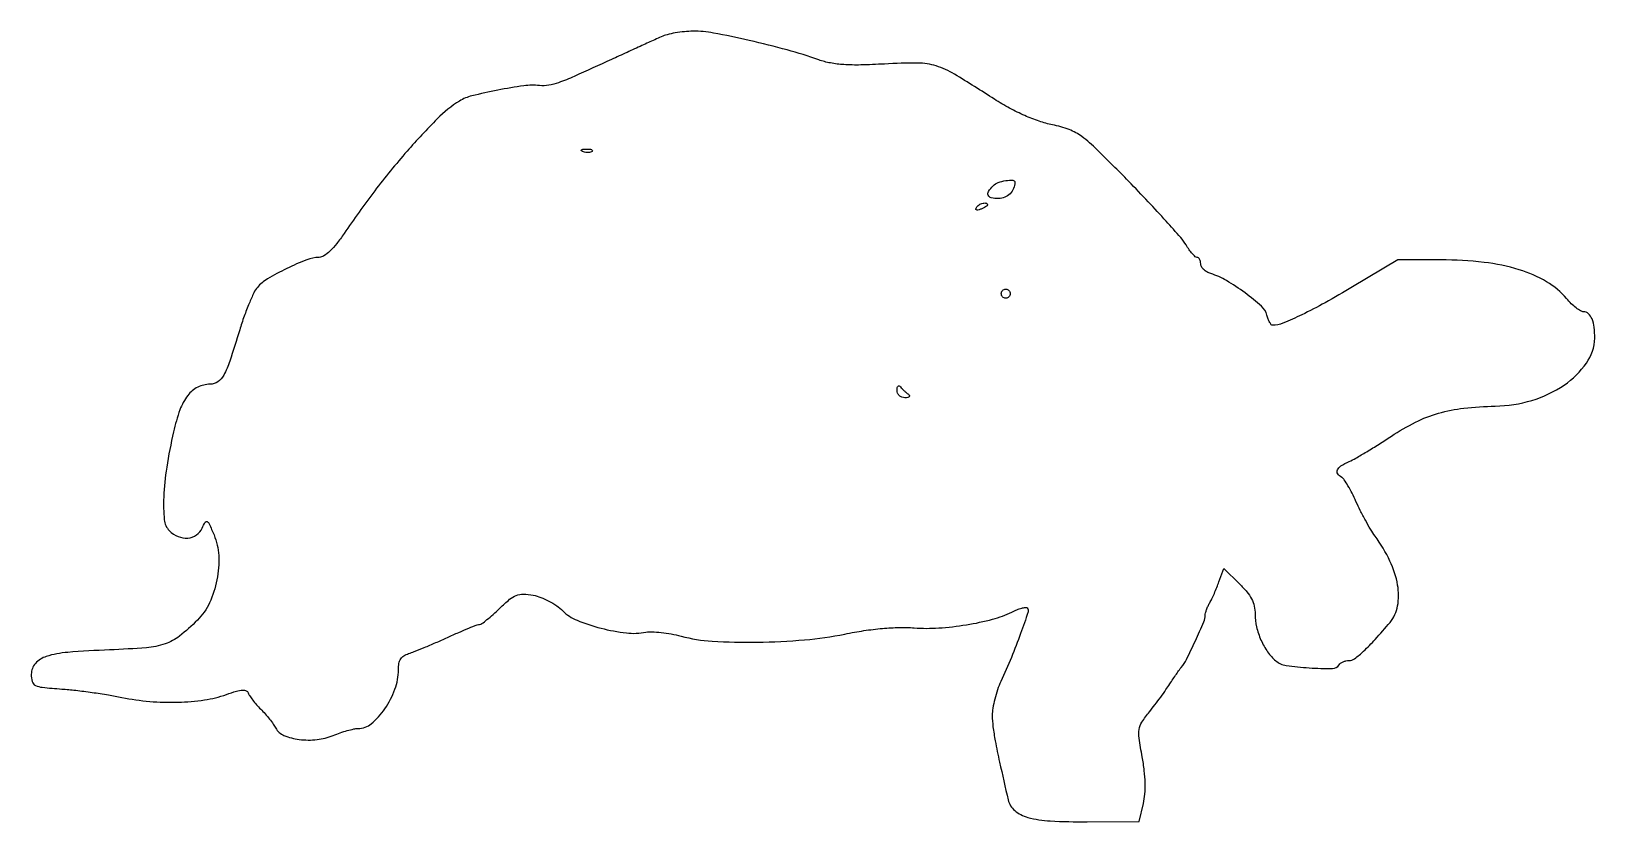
# Model space of a CAD drawing. Extents: x 0 to 345, y 0 to 175.
import ezdxf

# ---------------------------------------------------------------- set-up
doc = ezdxf.new("R2010")
doc.units = 0

msp = doc.modelspace()

# ---------------------------------------------------------------- linework, layer by layer
for points in [[(139, 173.727975, 0.000575), (137.543593, 173.063773, 0.000095), (134.7375, 171.779491, 0.000104), (131.437587, 170.267607, 0.000092), (128, 168.691008, -0.001831), (119.802229, 164.965675, -0.018819), (116.353736, 163.567318, -0.047057), (114.154606, 162.997444, -0.065086), (112.119686, 162.937344, 0.059722), (108.686915, 162.872663, 0.013354), (102.898121, 161.909651, 0.012224), (97.188874, 160.656908, 0.079364), (94.485021, 159.517426, 0.057765), (89.564978, 155.598322, 0.016571), (82.915837, 148.455477, 0.016148), (75.76864, 139.692436, 0.014902), (69, 130.253126, -0.018975), (67.385255, 128.039554, -0.035439), (65.891725, 126.400673, -0.044443), (64.567101, 125.346718, -0.142322), (63.5, 125.016017, 0.089612), (60.777277, 124.473946, 0.019334), (56.36082, 122.53374, 0.019691), (52.097616, 120.248991, 0.08278), (49.877018, 118.391735, 0.066599), (49.111984, 117.214, 0.012405), (48.062328, 114.852572, 0.013094), (46.968718, 112.010065, 0.011627), (45.978428, 109, -0.005743), (43.796105, 102.093984, -0.0452), (42.463765, 99.010818, -0.115562), (41.149312, 97.537099, -0.154296), (39.450269, 97, 0.117835), (36.73052, 96.350012, 0.112117), (34.540628, 94.533473, 0.077751), (32.795095, 91.336977, 0.030468), (31.384701, 86.5, 0.016329), (29.875823, 78.660546, 0.028892), (29.220353, 72.109533, 0.032542), (29.336124, 67.09982, 0.176095), (30.468438, 64.67442, 0.098434), (32.392784, 63.388298, 0.118601), (34.535685, 63.049454, 0.131553), (36.436479, 63.723708, 0.136548), (37.713989, 65.25, -0.024981), (38.384355, 66.552136, -0.413624), (38.811851, 66.666327, -0.157729), (39.264966, 66.164614, -0.005603), (40.31652, 63.748221, -0.088261), (41.355869, 59.168906, -0.05996), (40.966908, 53.824994, -0.060049), (39.323227, 48.735614, -0.089413), (36.646171, 44.910986, -0.028498), (32.687201, 41.405141, -0.085529), (29.523807, 39.688666, -0.06175), (25.425987, 38.8445, -0.010014), (17.293409, 38.357664, 0.009399), (8.045895, 37.81549, 0.055938), (3.302711, 36.907612, 0.135882), (0.908265, 35.369504, 0.184475), (0, 32.991526, 0.066956), (0.220338, 31.353499, 0.21637), (0.905625, 30.529237, 0.087957), (2.419326, 30.101215, 0.006417), (6.75, 29.722296, -0.009957), (9.80536, 29.433155, -0.005948), (13.426562, 28.973855, -0.005953), (17.023317, 28.430389, -0.01027), (20, 27.881309, 0.029216), (26.129474, 26.989161, 0.028406), (32.379305, 26.805837, 0.02989), (38.206068, 27.315423, 0.048084), (43.040971, 28.514455, -0.012237), (45.275907, 29.241999, -0.055529), (46.621547, 29.485887, -0.121829), (47.432497, 29.343248, -0.211176), (47.88465, 28.84605, 0.067141), (48.19048, 28.222249, 0.016458), (48.858899, 27.291539, 0.016561), (49.702698, 26.266784, 0.015857), (50.624369, 25.284722, -0.015761), (51.588382, 24.257941, -0.012734), (52.559106, 23.098167, -0.012932), (53.400478, 21.981149, -0.032088), (53.940316, 21.111521, 0.175043), (55.750942, 19.481927, 0.064823), (59.118782, 18.597594, 0.059426), (63.050187, 18.563754, 0.07154), (66.624898, 19.487739, -0.015916), (68.144576, 20.066613, -0.015313), (69.717555, 20.555773, -0.015435), (71.128954, 20.901173, -0.052332), (72.070602, 21, 0.176121), (75.025266, 22.074073, 0.067821), (78.006225, 25.351716, 0.063279), (80.240952, 29.684293, 0.087677), (81, 33.979665, -0.04337), (81.121766, 35.38081, -0.0977), (81.503846, 36.371319, -0.111425), (82.194524, 37.062728, -0.067733), (83.25, 37.545174, 0.021064), (84.50056, 37.981355, 0.004185), (86.695495, 38.873573, 0.004423), (89.23524, 39.957266, 0.004105), (91.81977, 41.112561, -0.004321), (94.297518, 42.218837, -0.006216), (96.511301, 43.151815, -0.003495), (98.389441, 43.900726, -0.09338), (98.916369, 44, 0.160108), (99.380296, 44.152465, 0.010047), (100.537475, 45.04157, 0.014), (101.888995, 46.187413, 0.00989), (103.344162, 47.54577, -0.017823), (105.542588, 49.533628, -0.082523), (107.011664, 50.403938, -0.102229), (108.525366, 50.658176, -0.03504), (110.747562, 50.418595, -0.047316), (112.391174, 49.960151, -0.029693), (114.209763, 49.135026, -0.029623), (115.92608, 48.0956, -0.045516), (117.259752, 46.984216, 0.100487), (120.41131, 44.895002, 0.033394), (125.700244, 43.152069, 0.03389), (131.306632, 42.109746, 0.076385), (135.614664, 42.26667, -0.05715), (136.957771, 42.367198, -0.018217), (138.95992, 42.214945, -0.017916), (141.195851, 41.881229, -0.019062), (143.355855, 41.393432, 0.0504), (150.215898, 40.289804, 0.017956), (160.149364, 40.062409, 0.018194), (170.621498, 40.580209, 0.028919), (179.5, 41.864103, -0.013263), (183.709928, 42.608056, -0.014904), (187.793047, 43.094505, -0.016008), (191.560382, 43.308561, -0.024995), (194.80782, 43.226592, 0.035401), (200.194038, 43.202664, 0.023678), (206.32054, 43.902118, 0.023876), (212.102632, 45.127073, 0.051935), (216.34293, 46.724525, -0.021256), (217.47112, 47.230454, -0.030755), (218.508728, 47.571503, -0.031182), (219.349739, 47.736501, -0.233295), (219.72366, 47.609674, -0.284728), (219.928322, 46.738028, -0.004969), (218.267132, 41.952173, -0.011911), (216.240269, 36.692982, -0.010983), (213.912658, 31.390469, 0.026898), (213.181267, 29.568931, 0.02005), (212.566185, 27.492162, 0.020395), (212.143921, 25.482093, 0.042686), (212.014781, 23.890469, 0.030316), (212.177162, 21.394802, 0.015055), (212.669075, 18.260894, 0.008437), (213.629521, 13.587122, 0.001678), (215.5152, 5.268189, 0.164975), (216.97674, 2.901744, 0.105342), (219.870974, 1.392716, 0.055527), (224.793717, 0.599479, 0.013814), (232.96248, 0.426297), (244.42496, 0.5), (245.353139, 4.424718, 0.038095), (245.686375, 6.542453, 0.026159), (245.753545, 8.974112, 0.023121), (245.558767, 11.715813, 0.016265), (245.097575, 14.773841, -0.009456), (244.417344, 18.902209, -0.076435), (244.433007, 20.816498, -0.104325), (245.040407, 22.388789, -0.024242), (246.706916, 24.698501, 0.006256), (247.899883, 26.232489, 0.004696), (249.175589, 27.949176, 0.004748), (250.345611, 29.587394, 0.010862), (251.188708, 30.849378, -0.005004), (251.89736, 31.937506, -0.004951), (252.63013, 33.01513, -0.004866), (253.289892, 33.945564, -0.01904), (253.724301, 34.5, 0.06079), (254.862499, 36.232518, 0.00745), (256.818123, 40.333994, 0.00557), (258.703513, 44.568593, 0.102291), (259, 46.00267, -0.065248), (259.066998, 46.513892, -0.021689), (259.293623, 47.236277, -0.021171), (259.616968, 48.02357, -0.022575), (259.999568, 48.763569, 0.019421), (260.455407, 49.63176, 0.007914), (261.010086, 50.844992, 0.007816), (261.565841, 52.169211, 0.009886), (262.035981, 53.410874), (263.072826, 56.321747), (266.536413, 52.964707, -0.025969), (268.197739, 51.178143, -0.055228), (269.241528, 49.608443, -0.065565), (269.808297, 48.033983, -0.0537), (270, 46.254173, 0.057929), (270.328025, 43.432407, 0.046104), (271.303582, 40.523685, 0.046969), (272.765351, 37.908019, 0.068755), (274.542594, 35.96465, 0.137402), (276.851867, 34.934415, 0.020777), (281.933697, 34.398903, 0.016699), (287.063004, 34.244733, 0.25904), (288.546363, 35.075017, -0.100792), (288.879525, 35.429444, -0.052098), (289.412147, 35.728286, -0.048787), (290.046876, 35.931403, -0.053103), (290.69094, 36, 0.161544), (291.957371, 36.420133, 0.027102), (293.948623, 38.079825, 0.022304), (296.500326, 40.673854, 0.00889), (299.77107, 44.442446, 0.13187), (301.450276, 48.058119, 0.086251), (301.4525, 52.681261, 0.069137), (299.761531, 57.966531, 0.044592), (296.468422, 63.5, -0.020884), (295.492745, 64.975672, -0.00955), (294.338485, 66.976154, -0.009438), (293.201263, 69.132293, -0.012845), (292.263125, 71.12095, 0.013486), (291.401828, 72.940672, 0.01661), (290.497814, 74.586616, 0.015105), (289.660466, 75.905494, 0.105724), (289.113315, 76.429967, -0.101462), (288.230558, 77.261967, -0.268729), (288.157335, 78.094705, -0.146708), (288.933211, 78.963979, -0.030926), (290.75, 79.930557, 0.02341), (292.221674, 80.685384, 0.005423), (294.620988, 82.096264, 0.005587), (297.350579, 83.783322, 0.005441), (300.066129, 85.54563, -0.031056), (305.404367, 88.633654, -0.045257), (310.465745, 90.607821, -0.042416), (316.041275, 91.718672, -0.023358), (322.984906, 92.171847, 0.06839), (331.084242, 93.437661, 0.077136), (338.185406, 96.829175, 0.089548), (343.102353, 101.675392, 0.14772), (344.926912, 107.168213, 0.035642), (344.82124, 109.575494, 0.070585), (344.338102, 111.420902, 0.104598), (343.534959, 112.581273, 0.191523), (342.481905, 113, -0.135766), (341.823944, 113.182012, -0.029752), (340.845194, 113.850534, -0.028898), (339.769881, 114.78705, -0.024253), (338.741439, 115.895436, 0.085911), (334.324855, 119.61464, 0.057343), (328.257156, 122.280236, 0.046701), (320.506658, 123.900086, 0.027067), (311, 124.457627), (301.5, 124.5), (291.508208, 118.5, -0.008486), (285.454198, 115.003013, -0.01468), (280.292184, 112.332132, -0.015111), (276.150505, 110.492996, -0.091306), (273.858408, 110.015056, -0.236223), (273.572852, 110.149657, -0.04034), (273.230731, 110.66536, -0.036557), (272.896961, 111.389257, -0.025191), (272.622594, 112.25, 0.147057), (271.405642, 114.233903, 0.022856), (267.793354, 117.172076, 0.026524), (263.69463, 119.881568, 0.055994), (260.218024, 121.430802, -0.05489), (259.369768, 121.806563, -0.060079), (258.651545, 122.348813, -0.068116), (258.163534, 122.967231, -0.133804), (258, 123.567388, 0.052788), (257.941971, 124.115496, 0.072624), (257.769585, 124.57917, 0.092505), (257.514951, 124.890581, 0.177036), (257.215608, 125, -0.188346), (256.816823, 125.155744, -0.025629), (256.178321, 125.807813, -0.02658), (255.473304, 126.6968, -0.019547), (254.785905, 127.75, 0.044521), (253.601825, 129.38033, 0.004385), (250.379554, 133.010801, 0.005511), (246.445791, 137.270049, 0.004342), (242.095997, 141.797407, 0.00406), (235.115199, 148.822946, 0.035648), (231.789056, 151.677277, 0.069873), (228.989699, 153.200845, 0.039684), (225.275699, 154.267125, -0.032192), (222.367584, 155.055134, -0.022051), (219.181608, 156.302127, -0.020487), (215.84998, 157.945038, -0.017798), (212.5, 159.929022, 0.006252), (203.682133, 165.430143, 0.059031), (199.631541, 167.274851, 0.077295), (195.649806, 167.897586, 0.014352), (188.221419, 167.690703, -0.008319), (183.002601, 167.482328, -0.021683), (179.247019, 167.557792, -0.029517), (176.304064, 167.920023, -0.040166), (173.721419, 168.611974, 0.018544), (166.799431, 170.791032, 0.011012), (158.410035, 172.89636, 0.009791), (150.491959, 174.536664, 0.049466), (146, 174.923198, 0.021222), (144.093802, 174.817392, 0.017809), (142.0875, 174.547946, 0.018178), (140.270781, 174.169326, 0.04626)], [(123.729167, 148.395833, -0.126455), (123.402231, 148.202593, -0.060344), (122.916927, 148.123424, -0.05415), (122.359369, 148.160852, -0.051402), (121.8125, 148.316886, -0.054073), (121.395823, 148.538436, -0.470617), (121.37858, 148.720685, -0.168741), (121.670344, 148.862007, -0.018894), (122.416667, 148.921053, -0.028489), (123.112848, 148.910055, -0.077125), (123.592839, 148.799335, -0.208169), (123.77538, 148.614691, -0.296942)], [(217, 141.581787, -0.100084), (216.724069, 140.217103, -0.097784), (215.938609, 139.053976, -0.09745), (214.767371, 138.273821, -0.098648), (213.393011, 138, -0.049476), (211.794377, 138.158577, -0.24744), (211.118511, 138.70835, -0.251456), (211.196074, 139.568654, -0.05074), (212.2, 140.8, -0.108702), (213.315001, 141.512864, -0.047745), (215.018881, 141.960432, -0.05127), (216.550811, 142.050928, -0.401545)], [(211, 136.606989, -0.2252), (210.911231, 136.419896, -0.029412), (210.544118, 136.154486, -0.029555), (210.042538, 135.875192, -0.020646), (209.448062, 135.618443, -0.036408), (208.868281, 135.443138, -0.155351), (208.512472, 135.474315, -0.32948), (208.393111, 135.674071, -0.1144), (208.507079, 136.011454, -0.115814), (209.098109, 136.603931, -0.080554), (209.973761, 136.969265, -0.115534), (210.708846, 136.972535, -0.349578)], [(216, 117, -0.099038), (215.923658, 116.618362, -0.097945), (215.70625, 116.29375, -0.097945), (215.381638, 116.076342, -0.099038), (215, 116, -0.099038), (214.618362, 116.076342, -0.097945), (214.29375, 116.29375, -0.097945), (214.076342, 116.618362, -0.099038), (214, 117, -0.099038), (214.076342, 117.381638, -0.097945), (214.29375, 117.70625, -0.097945), (214.618362, 117.923658, -0.099038), (215, 118, -0.099038), (215.381638, 117.923658, -0.097945), (215.70625, 117.70625, -0.097945), (215.923658, 117.381638, -0.099038)], [(193.5, 94.776946, -0.111066), (193.749502, 94.485745, -0.327207), (193.71351, 94.239691, -0.159858), (193.381294, 94.068396, -0.037587), (192.75, 94.015313, -0.092982), (192.077293, 94.13542, -0.098893), (191.510203, 94.490372, -0.101386), (191.132985, 95.027441, -0.102919), (191, 95.666667, -0.043317), (191.050454, 96.247958, -0.152297), (191.220313, 96.577897, -0.297449), (191.466001, 96.631514, -0.129577), (191.75, 96.4283, 0.019542), (192.109237, 96.02775, 0.01106), (192.573437, 95.569889, 0.011028), (193.062566, 95.128314, 0.017789)]]:
    msp.add_lwpolyline(points, format="xyb", close=True)

doc.saveas('drawing.dxf')
